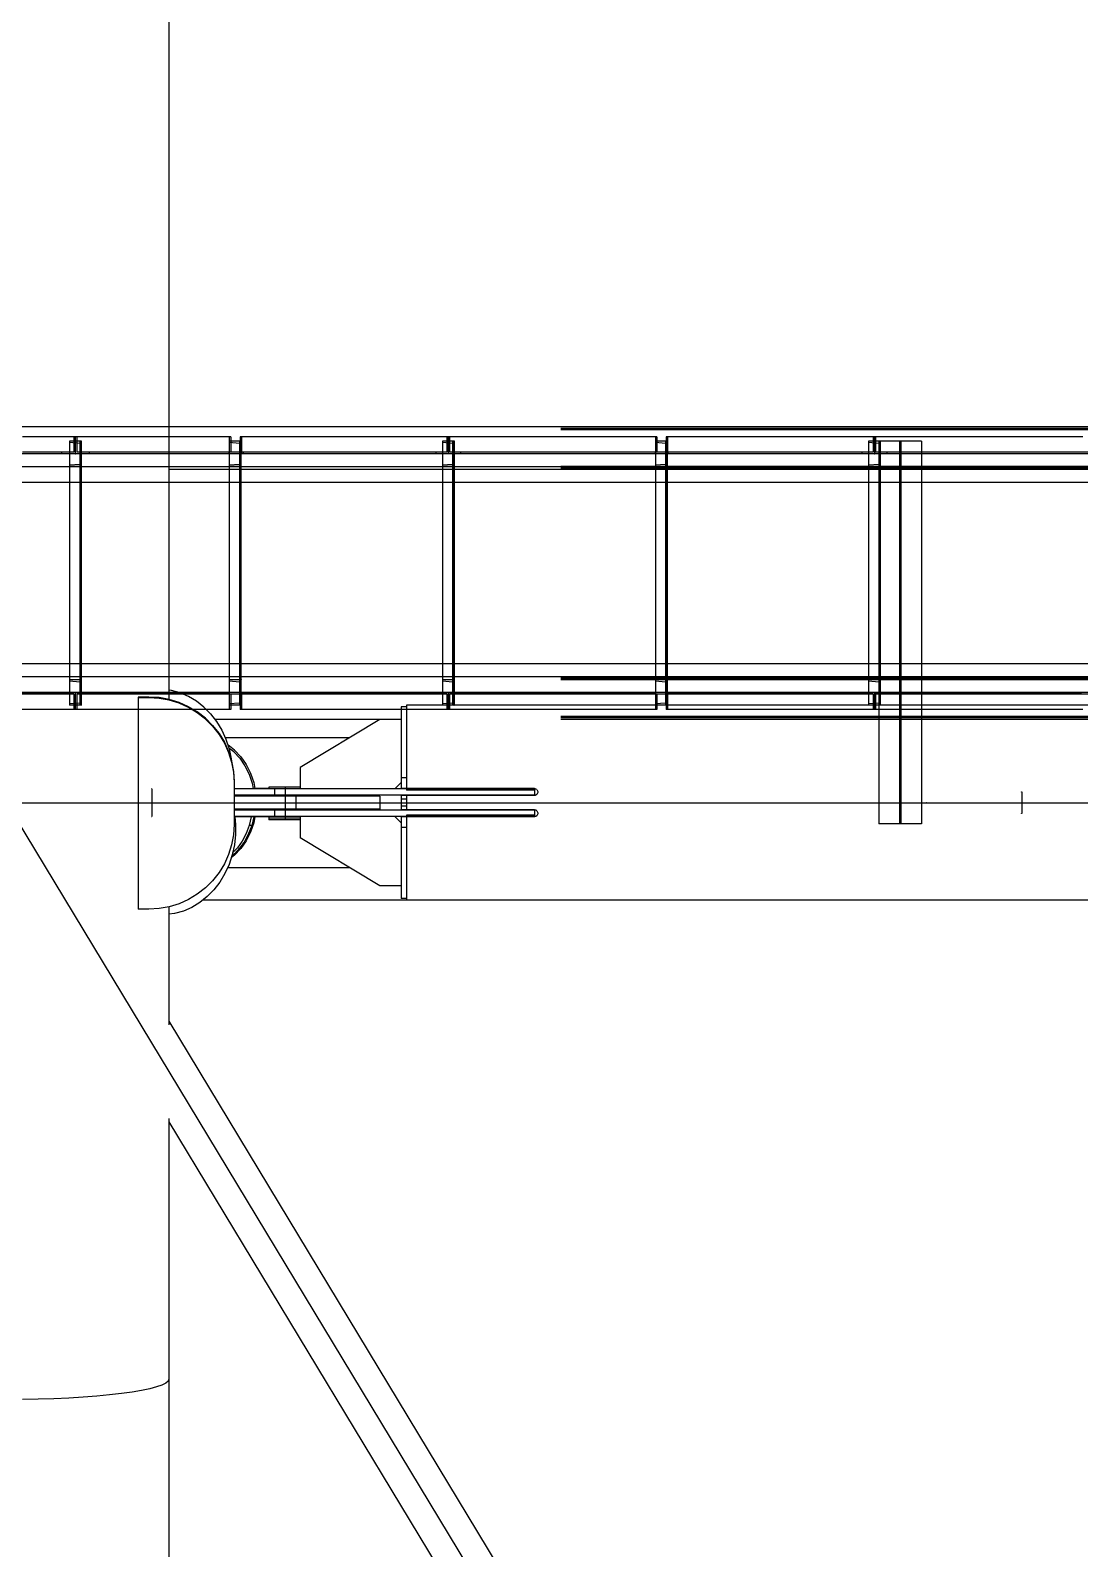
# Model space of a CAD drawing. Header units: millimetres. Extents: x 150209.93 to 150215.05, y 136675.65 to 136679.93.
# Drawn here: x 150211.4045 to 150211.503, y 136676.7407 to 136676.8832 of the extents above; entities that cross this region are included whole.
import ezdxf

# ---------------------------------------------------------------- set-up
doc = ezdxf.new("R2010")
doc.units = ezdxf.units.MM
doc.header["$LTSCALE"] = 0.25
for name, pattern in [('CENTER', [50.8, 31.75, -6.35, 6.35, -6.35]), ('XKITLINE00', [0]), ('XKITLINE02', [4, 2, -2]), ('XKITLINE03', [6, 3, -1, 1, -1])]:
    doc.linetypes.add(name, pattern=pattern)

# ---------------------------------------------------------------- blocks, each defined once
blk = doc.blocks.new('çatıı')
at = {"color": 8, "linetype": 'XKITLINE00'}
for p, q in [((12446.2, 7286.23), (12446.2, 5948.74)), ((12436.76, 5949.87), (12431.76, 5949.87)), ((12431.76, 5949.87), (12431.76, 5850.3)), ((12441.58, 5949.58), (12436.76, 5949.87)), ((12436.76, 5949.87), (12436.76, 5949.49)), ((12446.34, 5948.72), (12441.58, 5949.58)), ((12447.31, 5952.93), (12446.2, 5953.08)), ((12451.41, 5951.78), (12447.31, 5952.93)), ((12455.36, 5950.07), (12451.41, 5951.78)), ((12459.1, 5947.84), (12455.36, 5950.07)), ((12436.76, 5949.49), (12431.76, 5949.49)), ((12441.58, 5949.2), (12436.76, 5949.49)), ((12446.34, 5948.33), (12441.58, 5949.2)), ((12450.95, 5947.29), (12446.34, 5948.72)), ((12450.95, 5946.91), (12446.34, 5948.33)), ((12455.35, 5945.32), (12450.95, 5947.29)), ((12455.35, 5944.94), (12450.95, 5946.91)), ((12459.49, 5942.85), (12455.35, 5945.32)), ((12459.49, 5942.46), (12455.35, 5944.94)), ((12462.58, 5945.1), (12459.1, 5947.84)), ((12463.29, 5939.89), (12459.49, 5942.85)), ((12463.29, 5939.51), (12459.49, 5942.46)), ((12462.58, 5945.1), (12465.74, 5941.9)), ((12555.2, 5945.2), (12555.2, 5944.62)), ((12557.7, 5945.2), (12555.2, 5945.2)), ((12555.2, 5944.62), (12555.2, 5943.46)), ((12555.2, 5943.46), (12555.2, 5941.75)), ((12557.7, 5945.97), (12557.7, 5945.64)), ((14995, 5945.97), (12557.7, 5945.97)), ((12557.7, 5945.64), (12557.7, 5944.65)), ((12557.7, 5944.65), (12557.7, 5943.01)), ((12557.7, 5943.01), (12557.7, 5940.74)), ((12466.7, 5936.5), (12463.29, 5939.89)), ((12466.7, 5936.12), (12463.29, 5939.51)), ((12465.74, 5941.9), (12468.55, 5938.3)), ((12466.7, 5936.5), (12469.68, 5932.73)), ((12466.7, 5936.12), (12469.68, 5932.35)), ((12468.55, 5938.3), (12470.95, 5934.33)), ((12545.2, 5939.27), (12507.7, 5916.77)), ((12555.2, 5939.27), (12545.2, 5939.27)), ((12555.2, 5941.75), (12555.2, 5939.49)), ((12555.2, 5939.49), (12555.2, 5936.73)), ((12555.2, 5936.73), (12555.2, 5933.5)), ((12557.7, 5940.74), (12557.7, 5937.89)), ((12557.7, 5937.89), (12557.7, 5934.48)), ((12469.68, 5932.73), (12472.18, 5928.63)), ((12469.68, 5932.35), (12472.18, 5928.25)), ((12470.95, 5934.33), (12472.92, 5930.05)), ((12472.18, 5928.63), (12474.16, 5924.26)), ((12472.18, 5928.25), (12474.16, 5923.88)), ((12531.03, 5930.77), (12472.59, 5930.77)), ((12472.92, 5930.05), (12474.42, 5925.54)), ((12555.2, 5933.5), (12555.2, 5929.83)), ((12555.2, 5929.83), (12555.2, 5925.79)), ((12557.7, 5934.48), (12557.7, 5930.58)), ((12557.7, 5930.58), (12557.7, 5926.24)), ((12477.02, 5924.95), (12473.81, 5927.38)), ((12474.16, 5924.26), (12475.6, 5919.69)), ((12474.16, 5923.88), (12475.6, 5919.31)), ((12476.57, 5924.18), (12474.3, 5925.9)), ((12474.42, 5925.54), (12475.44, 5920.85)), ((12476.57, 5924.18), (12479.42, 5921.17)), ((12477.02, 5924.95), (12479.96, 5921.84)), ((12479.42, 5921.17), (12481.85, 5917.64)), ((12479.96, 5921.84), (12482.47, 5918.2)), ((12555.2, 5925.79), (12555.2, 5921.41)), ((12555.2, 5921.41), (12555.2, 5916.76)), ((12557.7, 5926.24), (12557.7, 5921.51)), ((12557.7, 5921.51), (12557.7, 5916.48)), ((12475.44, 5920.85), (12475.55, 5919.86)), ((12475.6, 5919.69), (12476.47, 5914.98)), ((12475.6, 5919.31), (12476.47, 5914.59)), ((12476.47, 5914.98), (12476.76, 5910.19)), ((12476.47, 5914.59), (12476.76, 5909.81)), ((12481.85, 5917.64), (12483.81, 5913.69)), ((12482.47, 5918.2), (12484.5, 5914.12)), ((12484.5, 5914.12), (12485.98, 5909.7)), ((12507.7, 5916.77), (12507.7, 5906.77)), ((12555.2, 5916.76), (12555.2, 5911.89)), ((12557.7, 5916.48), (12557.7, 5911.21)), ((12476.76, 5910.19), (12476.76, 5889.97)), ((12483.81, 5913.69), (12485.25, 5909.41)), ((12485.25, 5909.41), (12485.74, 5906.87)), ((12493.1, 5906.87), (12485.74, 5906.87)), ((12485.98, 5909.7), (12486.52, 5906.87)), ((12507.7, 5907.57), (12493.1, 5907.57)), ((12493.1, 5907.57), (12493.1, 5906.77)), ((12500.7, 5907.57), (12500.7, 5906.77)), ((12555.2, 5909.77), (12552.2, 5906.77)), ((12555.2, 5911.89), (12555.2, 5906.87)), ((12557.7, 5911.89), (12555.2, 5911.89)), ((12557.7, 5906.87), (12555.2, 5906.87)), ((12557.7, 5911.21), (12557.7, 5906.87)), ((12617.7, 5906.87), (12557.7, 5906.87)), ((12618.08, 5906.83), (12617.7, 5906.87)), ((12618.44, 5906.69), (12618.08, 5906.83)), ((12617.7, 5906.77), (12476.76, 5906.77)), ((12617.7, 5903.77), (12476.76, 5903.77)), ((12486.46, 5903.67), (12476.76, 5903.67)), ((12505.79, 5903.27), (12476.76, 5903.27)), ((12485.28, 5903.67), (12485.31, 5903.27)), ((12493.7, 5903.67), (12486.46, 5903.67)), ((12486.46, 5903.67), (12486.49, 5903.27)), ((12486.97, 5903.67), (12486.99, 5903.27)), ((12493.7, 5903.77), (12493.7, 5903.27)), ((12495.71, 5906.77), (12495.71, 5903.77)), ((12500.7, 5906.77), (12500.7, 5903.77)), ((12500.7, 5903.27), (12500.7, 5897.27)), ((12505.79, 5903.27), (12505.79, 5897.27)), ((12545.17, 5903.27), (12505.79, 5903.27)), ((12507.7, 5903.77), (12507.7, 5903.27)), ((12522.28, 5903.67), (12507.7, 5903.67)), ((12521.74, 5903.72), (12521.52, 5903.67)), ((12521.82, 5903.77), (12521.74, 5903.72)), ((12522.51, 5903.72), (12521.74, 5903.72)), ((12522.51, 5903.72), (12522.28, 5903.67)), ((12522.59, 5903.77), (12522.51, 5903.72)), ((12545.17, 5903.27), (12545.17, 5897.27)), ((12557.7, 5903.67), (12555.2, 5903.67)), ((12555.2, 5903.67), (12555.2, 5896.87)), ((12557.7, 5901.98), (12555.2, 5901.98)), ((12557.7, 5906.77), (12557.7, 5906.19)), ((12617.7, 5906.19), (12557.7, 5906.19)), ((12617.7, 5903.67), (12557.7, 5903.67)), ((12557.7, 5903.67), (12557.7, 5900.27)), ((12557.7, 5900.27), (12557.7, 5896.87)), ((12617.7, 5906.77), (12617.7, 5906.19)), ((12617.7, 5906.19), (12617.7, 5903.77)), ((12618.08, 5903.72), (12617.7, 5903.67)), ((12618.44, 5903.86), (12618.08, 5903.72)), ((12618.76, 5906.47), (12618.44, 5906.69)), ((12618.76, 5904.08), (12618.44, 5903.86)), ((12618.76, 5906.47), (12619.01, 5906.18)), ((12619.01, 5904.37), (12618.76, 5904.08)), ((12619.01, 5906.18), (12619.19, 5905.84)), ((12619.19, 5904.71), (12619.01, 5904.37)), ((12619.19, 5905.84), (12619.21, 5905.78)), ((12619.29, 5905.08), (12619.19, 5904.71)), ((12619.21, 5905.78), (12619.29, 5905.47)), ((12619.29, 5905.47), (12619.29, 5905.08)), ((12545.17, 5897.27), (12476.76, 5897.27)), ((12617.7, 5896.77), (12476.76, 5896.77)), ((12495.71, 5893.77), (12476.76, 5893.77)), ((12476.98, 5897.27), (12477.01, 5896.77)), ((12486.46, 5896.87), (12477, 5896.87)), ((12477.17, 5893.77), (12477.37, 5890.1)), ((12486.02, 5893.67), (12477.18, 5893.67)), ((12484.84, 5893.67), (12483.85, 5889.63)), ((12486.02, 5893.67), (12485.03, 5889.63)), ((12485.31, 5897.27), (12485.28, 5896.87)), ((12486.52, 5893.67), (12485.98, 5890.85)), ((12493.1, 5893.67), (12486.02, 5893.67)), ((12486.49, 5897.27), (12486.46, 5896.87)), ((12493.7, 5896.87), (12486.46, 5896.87)), ((12486.99, 5897.27), (12486.97, 5896.87)), ((12493.1, 5893.77), (12493.1, 5892.97)), ((12507.7, 5892.97), (12493.1, 5892.97)), ((12507.7, 5892.97), (12493.1, 5892.97)), ((12493.1, 5892.97), (12493.1, 5892.17)), ((12493.7, 5897.27), (12493.7, 5896.77)), ((12495.71, 5896.77), (12495.71, 5893.77)), ((12617.7, 5893.77), (12495.71, 5893.77)), ((12500.7, 5896.77), (12500.7, 5893.77)), ((12500.7, 5893.77), (12500.7, 5892.97)), ((12500.7, 5892.97), (12500.7, 5892.17)), ((12507.7, 5897.27), (12507.7, 5896.77)), ((12522.28, 5896.87), (12507.7, 5896.87)), ((12507.7, 5893.77), (12507.7, 5883.77)), ((12521.74, 5896.83), (12521.52, 5896.87)), ((12522.51, 5896.83), (12521.74, 5896.83)), ((12521.82, 5896.77), (12521.74, 5896.83)), ((12522.51, 5896.83), (12522.28, 5896.87)), ((12522.59, 5896.77), (12522.51, 5896.83)), ((12555.2, 5890.77), (12552.2, 5893.77)), ((12557.7, 5898.57), (12555.2, 5898.57)), ((12557.7, 5896.87), (12555.2, 5896.87)), ((12557.7, 5893.67), (12555.2, 5893.67)), ((12555.2, 5893.67), (12555.2, 5888.66)), ((12617.7, 5896.87), (12557.7, 5896.87)), ((12617.7, 5894.36), (12557.7, 5894.36)), ((12557.7, 5894.36), (12557.7, 5893.77)), ((12617.7, 5893.67), (12557.7, 5893.67)), ((12557.7, 5893.67), (12557.7, 5889.34)), ((12618.08, 5896.83), (12617.7, 5896.87)), ((12617.7, 5896.77), (12617.7, 5894.36)), ((12617.7, 5894.36), (12617.7, 5893.77)), ((12618.08, 5893.72), (12617.7, 5893.67)), ((12618.44, 5896.69), (12618.08, 5896.83)), ((12618.44, 5893.86), (12618.08, 5893.72)), ((12618.76, 5896.47), (12618.44, 5896.69)), ((12618.76, 5894.08), (12618.44, 5893.86)), ((12618.76, 5896.47), (12619.01, 5896.18)), ((12619.01, 5894.37), (12618.76, 5894.08)), ((12619.01, 5896.18), (12619.19, 5895.84)), ((12619.19, 5894.71), (12619.01, 5894.37)), ((12619.19, 5895.84), (12619.29, 5895.47)), ((12619.21, 5894.77), (12619.19, 5894.71)), ((12619.29, 5895.08), (12619.21, 5894.77)), ((12619.29, 5895.47), (12619.29, 5895.08)), ((12476.76, 5889.97), (12476.47, 5885.19)), ((12477.37, 5890.1), (12477.38, 5885.27)), ((12482.41, 5885.81), (12480.54, 5882.27)), ((12483.59, 5885.81), (12481.72, 5882.27)), ((12483.85, 5889.63), (12482.41, 5885.81)), ((12484.5, 5886.43), (12482.47, 5882.35)), ((12485.03, 5889.63), (12483.59, 5885.81)), ((12485.03, 5889.63), (12483.85, 5889.63)), ((12485.98, 5890.85), (12484.5, 5886.43)), ((12507.7, 5892.17), (12493.1, 5892.17)), ((12557.7, 5888.66), (12555.2, 5888.66)), ((12555.2, 5888.66), (12555.2, 5883.79)), ((12557.7, 5889.34), (12557.7, 5884.07)), ((12475.6, 5880.48), (12474.16, 5875.91)), ((12476.47, 5885.19), (12475.6, 5880.48)), ((12476.88, 5880.47), (12475.88, 5875.78)), ((12478.29, 5879.09), (12476.08, 5876.75)), ((12477.38, 5885.27), (12476.88, 5880.47)), ((12479.47, 5879.09), (12476.88, 5876.34)), ((12479.96, 5878.71), (12477.02, 5875.6)), ((12480.54, 5882.27), (12478.29, 5879.09)), ((12481.72, 5882.27), (12479.47, 5879.09)), ((12482.47, 5882.35), (12479.96, 5878.71)), ((12545.2, 5861.27), (12507.7, 5883.77)), ((12555.2, 5883.79), (12555.2, 5879.14)), ((12555.2, 5879.14), (12555.2, 5874.76)), ((12557.7, 5884.07), (12557.7, 5879.04)), ((12557.7, 5879.04), (12557.7, 5874.31)), ((12472.18, 5871.54), (12469.68, 5867.44)), ((12474.16, 5875.91), (12472.18, 5871.54)), ((12474.39, 5871.26), (12472.43, 5866.98)), ((12475.88, 5875.78), (12474.39, 5871.26)), ((12477.02, 5875.6), (12475.42, 5874.39)), ((12476.88, 5876.34), (12475.78, 5875.47)), ((12555.2, 5874.76), (12555.2, 5870.72)), ((12557.7, 5874.31), (12557.7, 5869.97)), ((12469.68, 5867.44), (12466.7, 5863.67)), ((12472.43, 5866.98), (12470.04, 5863)), ((12531.03, 5869.77), (12473.71, 5869.77)), ((12555.2, 5870.72), (12555.2, 5867.05)), ((12555.2, 5867.05), (12555.2, 5863.82)), ((12557.7, 5869.97), (12557.7, 5866.07)), ((12557.7, 5866.07), (12557.7, 5862.66)), ((12459.49, 5857.32), (12455.35, 5854.84)), ((12463.29, 5860.28), (12459.49, 5857.32)), ((12466.7, 5863.67), (12463.29, 5860.28)), ((12467.25, 5859.37), (12464.1, 5856.17)), ((12470.04, 5863), (12467.25, 5859.37)), ((12555.2, 5861.27), (12545.2, 5861.27)), ((12555.2, 5863.82), (12555.2, 5861.06)), ((12555.2, 5861.06), (12555.2, 5858.8)), ((12555.2, 5858.8), (12555.2, 5857.09)), ((12555.2, 5857.09), (12555.2, 5855.93)), ((12557.7, 5862.66), (12557.7, 5859.81)), ((12557.7, 5859.81), (12557.7, 5857.54)), ((12557.7, 5857.54), (12557.7, 5855.9)), ((12436.76, 5850.3), (12431.76, 5850.3)), ((12441.58, 5850.59), (12436.76, 5850.3)), ((12446.34, 5851.45), (12441.58, 5850.59)), ((12446.2, 5851.43), (12446.2, 5795.96)), ((12450.95, 5852.88), (12446.34, 5851.45)), ((12455.35, 5854.84), (12450.95, 5852.88)), ((12456.89, 5851.16), (12452.95, 5849.44)), ((12460.63, 5853.41), (12456.89, 5851.16)), ((12464.1, 5856.17), (12460.63, 5853.41)), ((12557.7, 5854.57), (12462.09, 5854.57)), ((12555.2, 5855.93), (12555.2, 5855.35)), ((12557.7, 5855.35), (12555.2, 5855.35)), ((12557.7, 5855.9), (12557.7, 5854.91)), ((12557.7, 5854.91), (12557.7, 5854.57)), ((13404.67, 5854.57), (12557.7, 5854.57)), ((12448.85, 5848.27), (12446.2, 5847.9)), ((12452.95, 5849.44), (12448.85, 5848.27)), ((12446.2, 5797.68), (12886.46, 5068.81)), ((12446.2, 5752.13), (12446.2, 5629.8)), ((12446.2, 5750.56), (12872.84, 5044.23)), ((12446.2, 5629.8), (12445.83, 5628.85)), ((12446.2, 5629.8), (12445.83, 5628.85)), ((12446.2, 5629.8), (12446.2, 4398.37)), ((12418.34, 5622.31), (12412.33, 5621.74)), ((12418.34, 5622.3), (12412.33, 5621.73)), ((12423.88, 5622.95), (12418.34, 5622.31)), ((12423.88, 5622.94), (12418.34, 5622.3)), ((12428.9, 5623.65), (12423.88, 5622.95)), ((12428.9, 5623.64), (12423.88, 5622.94)), ((12433.35, 5624.42), (12428.9, 5623.65)), ((12433.35, 5624.41), (12428.9, 5623.64)), ((12437.2, 5625.23), (12433.35, 5624.41)), ((12437.2, 5625.23), (12433.35, 5624.42)), ((12440.39, 5626.09), (12437.2, 5625.23)), ((12440.39, 5626.09), (12437.2, 5625.23)), ((12442.91, 5626.99), (12440.39, 5626.09)), ((12442.91, 5626.99), (12440.39, 5626.09)), ((12444.73, 5627.91), (12442.91, 5626.99)), ((12445.83, 5628.85), (12444.73, 5627.91)), ((12445.83, 5628.85), (12444.73, 5627.91)), ((12384.86, 5620.29), (12377.46, 5620.15)), ((12384.86, 5620.28), (12377.46, 5620.14)), ((12392.12, 5620.52), (12384.86, 5620.29)), ((12392.12, 5620.51), (12384.86, 5620.28)), ((12399.16, 5620.85), (12392.12, 5620.52)), ((12399.16, 5620.83), (12392.12, 5620.51)), ((12405.92, 5621.25), (12399.16, 5620.85)), ((12405.92, 5621.24), (12399.16, 5620.83)), ((12412.33, 5621.74), (12405.92, 5621.25)), ((12412.33, 5621.73), (12405.92, 5621.24))]:
    blk.add_line(p, q, dxfattribs=at)
at = {"color": 116, "linetype": 'XKITLINE02', "true_color": 0x136734}
for p, q in [((12446.2, 6076.68), (12313.53, 6076.68)), ((13129.99, 6075.83), (12313.53, 6075.83)), ((13129.99, 6075.3), (12316.34, 6075.29)), ((12402.24, 6071.98), (12377.46, 6071.98)), ((12401.59, 6071.98), (12401.59, 6064.78)), ((12475.18, 6071.98), (12402.24, 6071.98)), ((12402.24, 6071.98), (12402.24, 6063.98)), ((12402.24, 6071.98), (12402.24, 6063.98)), ((12412.33, 6071.98), (12402.9, 6071.98)), ((12402.9, 6071.98), (12402.9, 6064.78)), ((12474.52, 6071.98), (12474.52, 6063.98)), ((12475.18, 6071.98), (12475.18, 6064.78)), ((12577.24, 6071.98), (12479.57, 6071.98)), ((12479.57, 6071.98), (12479.57, 6064.78)), ((12480.16, 6071.98), (12480.16, 6063.98)), ((12576.66, 6071.98), (12576.66, 6064.78)), ((12577.24, 6071.98), (12577.24, 6063.98)), ((12675.1, 6071.98), (12577.24, 6071.98)), ((12577.24, 6071.98), (12577.24, 6063.98)), ((12577.82, 6071.98), (12577.82, 6064.78)), ((12674.52, 6071.98), (12674.52, 6063.98)), ((12675.1, 6071.98), (12675.1, 6064.78)), ((12777.24, 6071.98), (12679.57, 6071.98)), ((12679.57, 6071.98), (12679.57, 6064.78)), ((12680.16, 6071.98), (12680.16, 6063.98)), ((12776.66, 6071.98), (12776.66, 6064.78)), ((12777.24, 6071.98), (12777.24, 6063.98)), ((12875.1, 6071.98), (12777.24, 6071.98)), ((12777.24, 6071.98), (12777.24, 6063.98)), ((12777.82, 6071.98), (12777.82, 6064.78)), ((12402.24, 6063.98), (12324.07, 6063.98)), ((12401.59, 6064.78), (12377.46, 6064.78)), ((12395.69, 6064.78), (12395.69, 6063.98)), ((12399.49, 6069.98), (12399.49, 5945.98)), ((12404.99, 6069.98), (12399.49, 6069.98)), ((12399.49, 6069.98), (12399.49, 6069.3)), ((12404.99, 6069.98), (12399.49, 6069.98)), ((12404.29, 6068.91), (12399.49, 6069.3)), ((12481.06, 6063.98), (12402.24, 6063.98)), ((12412.33, 6063.98), (12402.24, 6063.98)), ((12418.34, 6064.78), (12402.9, 6064.78)), ((12404.29, 6069.98), (12404.29, 5945.98)), ((12404.29, 6068.91), (12404.29, 6059.04)), ((12404.99, 6069.98), (12404.99, 5945.98)), ((12404.99, 6069.98), (12404.99, 6057.98)), ((12408.78, 6064.78), (12408.78, 6063.98)), ((12481.06, 6064.78), (12412.33, 6064.78)), ((12576.66, 6064.78), (12474.34, 6064.78)), ((12474.34, 6064.78), (12474.34, 6063.98)), ((12577.24, 6063.98), (12474.34, 6063.98)), ((12474.49, 6069.98), (12474.49, 5945.98)), ((12474.49, 6069.98), (12474.49, 6050.48)), ((12479.99, 6069.98), (12474.49, 6069.98)), ((12474.49, 6069.98), (12474.49, 6069.3)), ((12479.99, 6069.98), (12474.49, 6069.98)), ((12479.29, 6068.91), (12474.49, 6069.3)), ((12479.29, 6069.98), (12479.29, 5945.98)), ((12479.29, 6068.91), (12479.29, 6059.04)), ((12479.99, 6069.98), (12479.99, 5945.98)), ((12479.99, 6069.98), (12479.99, 6050.48)), ((12479.99, 6069.98), (12479.99, 6057.98)), ((12481.06, 6064.78), (12481.06, 6063.98)), ((12571.43, 6064.78), (12571.43, 6063.98)), ((12574.49, 6069.98), (12574.49, 5945.98)), ((12574.49, 6069.98), (12574.49, 6050.48)), ((12579.99, 6069.98), (12574.49, 6069.98)), ((12574.49, 6069.98), (12574.49, 6069.3)), ((12579.99, 6069.98), (12574.49, 6069.98)), ((12579.29, 6068.91), (12574.49, 6069.3)), ((12680.33, 6063.98), (12577.24, 6063.98)), ((12579.99, 6063.98), (12577.24, 6063.98)), ((12680.33, 6064.78), (12577.82, 6064.78)), ((12579.29, 6069.98), (12579.29, 5945.98)), ((12579.29, 6068.91), (12579.29, 6059.04)), ((12579.99, 6069.98), (12579.99, 5945.98)), ((12579.99, 6069.98), (12579.99, 6050.48)), ((12579.99, 6069.98), (12579.99, 6057.98)), ((12583.05, 6064.78), (12583.05, 6063.98)), ((12776.66, 6064.78), (12674.34, 6064.78)), ((12674.34, 6064.78), (12674.34, 6063.98)), ((12777.24, 6063.98), (12674.34, 6063.98)), ((12674.49, 6069.98), (12674.49, 5945.98)), ((12674.49, 6069.98), (12674.49, 6050.48)), ((12679.99, 6069.98), (12674.49, 6069.98)), ((12674.49, 6069.98), (12674.49, 6069.3)), ((12679.99, 6069.98), (12674.49, 6069.98)), ((12679.29, 6068.91), (12674.49, 6069.3)), ((12679.29, 6069.98), (12679.29, 5945.98)), ((12679.29, 6068.91), (12679.29, 6059.04)), ((12679.99, 6069.98), (12679.99, 5945.98)), ((12679.99, 6069.98), (12679.99, 6050.48)), ((12679.99, 6069.98), (12679.99, 6057.98)), ((12680.33, 6064.78), (12680.33, 6063.98)), ((12771.43, 6064.78), (12771.43, 6063.98)), ((12774.49, 6069.98), (12774.49, 5945.98)), ((12774.49, 6069.98), (12774.49, 6050.48)), ((12779.99, 6069.98), (12774.49, 6069.98)), ((12774.49, 6069.98), (12774.49, 6069.3)), ((12779.99, 6069.98), (12774.49, 6069.98)), ((12779.29, 6068.91), (12774.49, 6069.3)), ((12880.33, 6063.98), (12777.24, 6063.98)), ((12779.99, 6063.98), (12777.24, 6063.98)), ((12880.33, 6064.78), (12777.82, 6064.78)), ((12779.29, 6069.98), (12779.29, 5945.98)), ((12779.29, 6068.91), (12779.29, 6059.04)), ((12799.3, 6069.98), (12779.3, 6069.98)), ((12779.3, 6069.98), (12779.3, 6050.48)), ((12779.99, 6069.98), (12779.99, 5945.98)), ((12779.99, 6069.98), (12779.99, 6050.48)), ((12779.99, 6069.98), (12779.99, 6057.98)), ((12783.05, 6064.78), (12783.05, 6063.98)), ((12788.97, 6069.98), (12788.97, 5890.39)), ((12789.62, 6069.98), (12789.62, 5890.39)), ((12799.3, 6069.98), (12799.3, 6050.48)), ((13129.99, 6057.98), (12272.86, 6057.98)), ((13129.99, 6057.13), (12273.44, 6057.13)), ((13129.99, 6057.53), (12313.53, 6057.53)), ((13129.99, 6056.68), (12313.53, 6056.68)), ((13129.99, 6058.06), (12316.34, 6058.06)), ((12404.29, 6059.04), (12399.49, 6058.66)), ((12399.49, 6058.66), (12399.49, 6057.98)), ((12404.99, 6057.98), (12399.49, 6057.98)), ((12479.29, 6059.04), (12474.49, 6058.66)), ((12474.49, 6058.66), (12474.49, 6057.98)), ((12479.99, 6057.98), (12474.49, 6057.98)), ((12579.29, 6059.04), (12574.49, 6058.66)), ((12574.49, 6058.66), (12574.49, 6057.98)), ((12579.99, 6057.98), (12574.49, 6057.98)), ((12679.29, 6059.04), (12674.49, 6058.66)), ((12674.49, 6058.66), (12674.49, 6057.98)), ((12679.99, 6057.98), (12674.49, 6057.98)), ((12779.29, 6059.04), (12774.49, 6058.66)), ((12774.49, 6058.66), (12774.49, 6057.98)), ((12779.99, 6057.98), (12774.49, 6057.98)), ((12446.2, 6050.48), (12272.86, 6050.48)), ((12446.2, 5965.48), (12293.8, 5965.48)), ((12779.3, 5965.48), (12779.3, 5890.39)), ((12799.3, 5965.48), (12799.3, 5890.39)), ((13129.99, 5957.98), (12272.86, 5957.98)), ((13129.99, 5958.83), (12273.44, 5958.83)), ((12446.2, 5959.3), (12313.53, 5959.3)), ((13129.99, 5958.45), (12313.53, 5958.45)), ((13129.99, 5957.92), (12316.34, 5957.91)), ((12399.49, 5957.98), (12399.49, 5957.3)), ((12404.99, 5957.98), (12399.49, 5957.98)), ((12404.29, 5956.91), (12399.49, 5957.3)), ((12404.29, 5956.91), (12404.29, 5947.04)), ((12404.99, 5957.98), (12404.99, 5945.98)), ((12474.49, 5957.98), (12474.49, 5957.3)), ((12479.99, 5957.98), (12474.49, 5957.98)), ((12479.29, 5956.91), (12474.49, 5957.3)), ((12479.29, 5956.91), (12479.29, 5947.04)), ((12479.99, 5957.98), (12479.99, 5945.98)), ((12574.49, 5957.98), (12574.49, 5957.3)), ((12579.99, 5957.98), (12574.49, 5957.98)), ((12579.29, 5956.91), (12574.49, 5957.3)), ((12579.29, 5956.91), (12579.29, 5947.04)), ((12579.99, 5957.98), (12579.99, 5945.98)), ((12674.49, 5957.98), (12674.49, 5957.3)), ((12679.99, 5957.98), (12674.49, 5957.98)), ((12679.29, 5956.91), (12674.49, 5957.3)), ((12679.29, 5956.91), (12679.29, 5947.04)), ((12679.99, 5957.98), (12679.99, 5945.98)), ((12774.49, 5957.98), (12774.49, 5957.3)), ((12779.99, 5957.98), (12774.49, 5957.98)), ((12779.29, 5956.91), (12774.49, 5957.3)), ((12779.29, 5956.91), (12779.29, 5947.04)), ((12779.99, 5957.98), (12779.99, 5945.98)), ((12395.69, 5952), (12324.07, 5952)), ((12395.69, 5951.2), (12324.07, 5951.2)), ((12401.59, 5951.2), (12329.97, 5951.2)), ((12402.24, 5952), (12330.63, 5952)), ((12402.24, 5952), (12395.69, 5952)), ((12395.69, 5952), (12395.69, 5951.2)), ((12401.59, 5951.2), (12395.69, 5951.2)), ((12401.59, 5951.2), (12401.59, 5944)), ((12408.78, 5952), (12402.24, 5952)), ((12402.24, 5952), (12402.24, 5944)), ((12474.52, 5952), (12402.24, 5952)), ((12402.24, 5952), (12402.24, 5944)), ((12408.78, 5951.2), (12402.9, 5951.2)), ((12402.9, 5951.2), (12402.9, 5944)), ((12475.18, 5951.2), (12402.9, 5951.2)), ((12408.78, 5952), (12408.78, 5951.2)), ((12481.06, 5952), (12408.78, 5952)), ((12481.06, 5951.2), (12408.78, 5951.2)), ((12577.24, 5952), (12474.34, 5952)), ((12474.34, 5952), (12474.34, 5951.2)), ((12576.66, 5951.2), (12474.34, 5951.2)), ((12480.16, 5952), (12474.52, 5952)), ((12474.52, 5952), (12474.52, 5944)), ((12480.16, 5951.2), (12475.18, 5951.2)), ((12475.18, 5951.2), (12475.18, 5944)), ((12479.57, 5951.2), (12479.57, 5944)), ((12480.16, 5952), (12480.16, 5944)), ((12481.06, 5952), (12481.06, 5951.2)), ((12571.43, 5952), (12571.43, 5951.2)), ((12576.66, 5951.2), (12576.66, 5944)), ((12577.24, 5952), (12577.24, 5944)), ((12680.33, 5952), (12577.24, 5952)), ((12577.24, 5952), (12577.24, 5944)), ((12680.33, 5951.2), (12577.82, 5951.2)), ((12577.82, 5951.2), (12577.82, 5944)), ((12583.05, 5952), (12583.05, 5951.2)), ((12777.24, 5952), (12674.34, 5952)), ((12674.34, 5952), (12674.34, 5951.2)), ((12776.66, 5951.2), (12674.34, 5951.2)), ((12674.52, 5952), (12674.52, 5944)), ((12675.1, 5951.2), (12675.1, 5944)), ((12679.57, 5951.2), (12679.57, 5944)), ((12680.16, 5952), (12680.16, 5944)), ((12680.33, 5952), (12680.33, 5951.2)), ((12771.43, 5952), (12771.43, 5951.2)), ((12776.66, 5951.2), (12776.66, 5944)), ((12777.24, 5952), (12777.24, 5944)), ((12880.33, 5952), (12777.24, 5952)), ((12777.24, 5952), (12777.24, 5944)), ((12880.33, 5951.2), (12777.82, 5951.2)), ((12777.82, 5951.2), (12777.82, 5944)), ((12783.05, 5952), (12783.05, 5951.2)), ((12402.24, 5944), (12329.97, 5944)), ((12404.29, 5947.04), (12399.49, 5946.66)), ((12399.49, 5946.66), (12399.49, 5945.98)), ((12404.99, 5945.98), (12399.49, 5945.98)), ((12404.99, 5945.98), (12399.49, 5945.98)), ((12402.9, 5944), (12402.24, 5944)), ((12475.18, 5944), (12402.24, 5944)), ((12479.29, 5947.04), (12474.49, 5946.66)), ((12474.49, 5946.66), (12474.49, 5945.98)), ((12479.99, 5945.98), (12474.49, 5945.98)), ((12479.99, 5945.98), (12474.49, 5945.98)), ((12577.24, 5944), (12479.57, 5944)), ((12579.29, 5947.04), (12574.49, 5946.66)), ((12574.49, 5946.66), (12574.49, 5945.98)), ((12579.99, 5945.98), (12574.49, 5945.98)), ((12579.99, 5945.98), (12574.49, 5945.98)), ((12675.1, 5944), (12577.24, 5944)), ((12679.29, 5947.04), (12674.49, 5946.66)), ((12674.49, 5946.66), (12674.49, 5945.98)), ((12679.99, 5945.98), (12674.49, 5945.98)), ((12679.99, 5945.98), (12674.49, 5945.98)), ((12777.24, 5944), (12679.57, 5944)), ((12779.29, 5947.04), (12774.49, 5946.66)), ((12774.49, 5946.66), (12774.49, 5945.98)), ((12779.99, 5945.98), (12774.49, 5945.98)), ((12779.99, 5945.98), (12774.49, 5945.98)), ((12875.1, 5944), (12777.24, 5944)), ((13129.99, 5940.15), (12313.53, 5940.15)), ((13129.99, 5939.3), (12313.53, 5939.3)), ((13129.99, 5940.68), (12316.34, 5940.68)), ((13129.99, 5939.3), (12555.2, 5939.3)), ((12779.3, 5905.64), (12779.3, 5890.39)), ((12799.3, 5890.39), (12779.3, 5890.39))]:
    blk.add_line(p, q, dxfattribs=at)
at = {"color": 7, "linetype": 'XKITLINE00'}
for p, q in [((13129.99, 6076.68), (12446.2, 6076.68)), ((13129.99, 6056.68), (12446.2, 6056.68)), ((13129.99, 6050.48), (12446.2, 6050.48)), ((12474.49, 6050.48), (12474.49, 5965.48)), ((12479.99, 6050.48), (12479.99, 5965.48)), ((12574.49, 6050.48), (12574.49, 5965.48)), ((12579.99, 6050.48), (12579.99, 5965.48)), ((12674.49, 6050.48), (12674.49, 5965.48)), ((12679.99, 6050.48), (12679.99, 5965.48)), ((12774.49, 6050.48), (12774.49, 5965.48)), ((12779.3, 6050.48), (12779.3, 5965.48)), ((12779.99, 6050.48), (12779.99, 5965.48)), ((12799.3, 6050.48), (12799.3, 5965.48)), ((13129.99, 5965.48), (12446.2, 5965.48)), ((13129.99, 5959.3), (12446.2, 5959.3)), ((12555.2, 5939.3), (12467.77, 5939.3))]:
    blk.add_line(p, q, dxfattribs=at)
at = {"color": 1, "linetype": 'XKITLINE03'}
for p, q in [((12402.24, 6063.98), (12330.63, 6063.98)), ((12474.52, 6063.98), (12402.24, 6063.98)), ((12404.99, 5945.98), (12404.99, 6069.98)), ((12479.99, 5945.98), (12479.99, 6069.98)), ((12577.24, 6063.98), (12480.16, 6063.98)), ((12674.52, 6063.98), (12577.24, 6063.98)), ((12579.99, 5945.98), (12579.99, 6069.98)), ((12679.99, 5945.98), (12679.99, 6069.98)), ((12777.24, 6063.98), (12680.16, 6063.98)), ((12874.52, 6063.98), (12777.24, 6063.98)), ((12779.99, 5945.98), (12779.99, 6069.98)), ((12789.3, 5890.39), (12789.3, 6069.98)), ((12282.86, 6057.98), (13129.99, 6057.98)), ((13129.99, 5957.98), (12272.86, 5957.98)), ((12330.63, 5952), (12402.24, 5952)), ((12402.24, 5952), (12474.52, 5952)), ((12480.16, 5952), (12577.24, 5952)), ((12577.24, 5952), (12674.52, 5952)), ((12680.16, 5952), (12777.24, 5952)), ((12777.24, 5952), (12874.52, 5952))]:
    blk.add_line(p, q, dxfattribs=at)
at = {"color": 8, "linetype": 'CENTER'}
for p, q in [((12195, 5900.27), (12952.49, 5900.27)), ((12370, 5900.27), (13445, 4120.57)), ((12370, 5900.27), (14995, 5900.27)), ((12370, 5900.27), (12952.49, 5900.27)), ((12438.1, 5906.77), (12438.1, 5893.77)), ((12500.7, 5906.77), (12500.7, 5893.77)), ((12801.8, 5900.27), (15025, 5900.27)), ((12846.4, 5905.27), (12846.4, 5895.27))]:
    blk.add_line(p, q, dxfattribs=at)
at = {"color": 1, "linetype": 'XKITLINE00'}
for centre in [(12402.24, 6063.98), (12402.24, 6063.98), (12404.99, 6069.98), (12474.52, 6063.98), (12479.99, 6069.98), (12480.16, 6063.98), (12577.24, 6063.98), (12577.24, 6063.98), (12579.99, 6069.98), (12674.52, 6063.98), (12679.99, 6069.98), (12680.16, 6063.98), (12777.24, 6063.98), (12777.24, 6063.98), (12779.99, 6069.98), (12789.3, 6069.98), (12404.99, 6057.98), (12479.99, 6057.98), (12579.99, 6057.98), (12679.99, 6057.98), (12779.99, 6057.98), (12404.99, 5957.98), (12479.99, 5957.98), (12579.99, 5957.98), (12679.99, 5957.98), (12779.99, 5957.98), (12402.24, 5952), (12402.24, 5952), (12474.52, 5952), (12480.16, 5952), (12577.24, 5952), (12577.24, 5952), (12674.52, 5952), (12680.16, 5952), (12777.24, 5952), (12777.24, 5952), (12404.99, 5945.98), (12479.99, 5945.98), (12579.99, 5945.98), (12679.99, 5945.98), (12779.99, 5945.98), (12789.3, 5890.39)]:
    blk.add_circle(centre, 0.05, dxfattribs=at)
at = {"color": 8, "linetype": 'XKITLINE00'}
for centre in [(12438.1, 5906.77), (12500.7, 5906.77), (12801.8, 5900.27), (12846.4, 5905.27), (12438.1, 5893.77), (12500.7, 5893.77), (12846.4, 5895.27)]:
    blk.add_circle(centre, 0.05, dxfattribs=at)

msp = doc.modelspace()

# ---------------------------------------------------------------- block references
at = {"xscale": 0.0002000170049888334, "yscale": 0.0002000170049888334, "zscale": 0.0002000170049888334}
msp.add_blockref('çatıı', (150208.92807, 136675.63059), dxfattribs=at)

doc.saveas('drawing.dxf')
